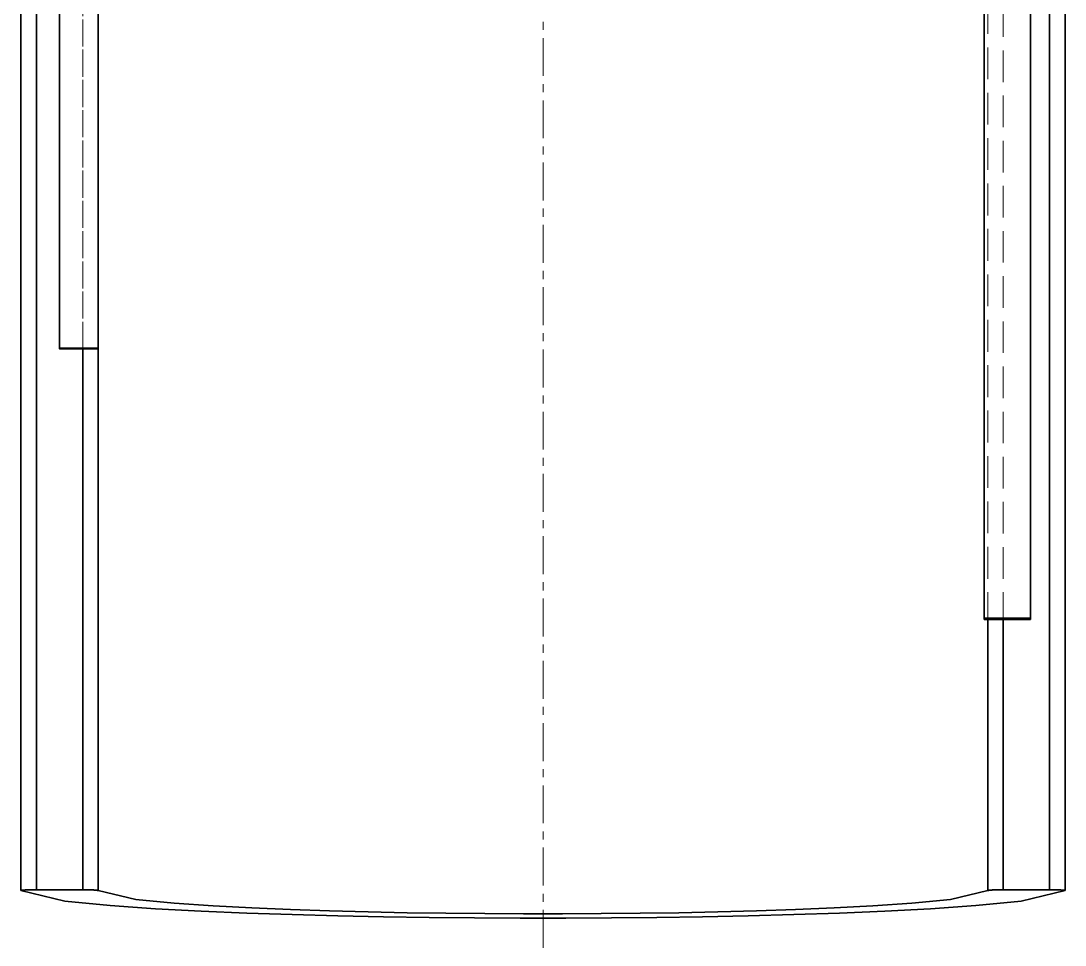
# Model space of a CAD drawing. Header units: millimetres. Extents: x 10 to 410, y 10 to 287.
# Drawn here: x 68.36 to 87.64, y 193.5 to 210.57 of the extents above; entities that cross this region are included whole.
import ezdxf

# ---------------------------------------------------------------- set-up
doc = ezdxf.new("R2010")
doc.units = ezdxf.units.MM
doc.linetypes.add('CENTER', pattern=[1.15, 0.7, -0.15, 0.15, -0.15])
doc.linetypes.add('DASHED', pattern=[0.75, 0.5, -0.25])
for name, color, linetype, lineweight in [('CENTER', 4, 'CENTER', 13), ('HIDDEN', 8, 'DASHED', 18), ('VISIBLE', 7, 'CONTINUOUS', 35)]:
    doc.layers.add(name, color=color, linetype=linetype, lineweight=lineweight)

msp = doc.modelspace()

# ---------------------------------------------------------------- linework, layer by layer
at = {"layer": 'CENTER'}
msp.add_line((78, 190), (78, 273), dxfattribs=at)
at = {"layer": 'HIDDEN'}
for points in [[(86.145, 199.516), (86.145, 200.358), (86.145, 201.199), (86.145, 202.041), (86.145, 202.882), (86.145, 203.724), (86.145, 204.565), (86.145, 205.407), (86.145, 206.248), (86.145, 207.09), (86.145, 207.931), (86.145, 208.773), (86.145, 209.614), (86.145, 210.456), (86.145, 211.297), (86.145, 212.139), (86.145, 212.98), (86.145, 213.822), (86.145, 214.663), (86.145, 215.505), (86.145, 216.346), (86.145, 217.188), (86.145, 218.029), (86.145, 218.871)], [(86.212, 199.516), (86.212, 200.355), (86.212, 201.194), (86.212, 202.032), (86.212, 202.871), (86.212, 203.709), (86.212, 204.548), (86.212, 205.387), (86.212, 206.225), (86.212, 207.064), (86.212, 207.902), (86.212, 208.741), (86.212, 209.579), (86.212, 210.418), (86.212, 211.257), (86.212, 212.095), (86.212, 212.934), (86.212, 213.772), (86.212, 214.611), (86.212, 215.45), (86.212, 216.288), (86.212, 217.127), (86.212, 217.965), (86.212, 218.804)], [(86.498, 199.516), (86.498, 200.35), (86.498, 201.184), (86.498, 202.018), (86.498, 202.851), (86.498, 203.685), (86.498, 204.519), (86.498, 205.353), (86.498, 206.186), (86.498, 207.02), (86.498, 207.854), (86.498, 208.688), (86.498, 209.521), (86.498, 210.355), (86.498, 211.189), (86.498, 212.023), (86.498, 212.856), (86.498, 213.69), (86.498, 214.524), (86.498, 215.358), (86.498, 216.191), (86.498, 217.025), (86.498, 217.859), (86.498, 218.693)], [(87.003, 199.516), (87.003, 200.352), (87.003, 201.188), (87.003, 202.023), (87.003, 202.859), (87.003, 203.695), (87.003, 204.531), (87.003, 205.366), (87.003, 206.202), (87.003, 207.038), (87.003, 207.873), (87.003, 208.709), (87.003, 209.545), (87.003, 210.38), (87.003, 211.216), (87.003, 212.052), (87.003, 212.888), (87.003, 213.723), (87.003, 214.559), (87.003, 215.395), (87.003, 216.23), (87.003, 217.066), (87.003, 217.902), (87.003, 218.737)], [(69.502, 204.51), (69.502, 205.069), (69.502, 205.627), (69.502, 206.186), (69.502, 206.744), (69.502, 207.302), (69.502, 207.861), (69.502, 208.419), (69.502, 208.977), (69.502, 209.536), (69.502, 210.094), (69.502, 210.652), (69.502, 211.211), (69.502, 211.769), (69.502, 212.327), (69.502, 212.886), (69.502, 213.444), (69.502, 214.002), (69.502, 214.561), (69.502, 215.119), (69.502, 215.677), (69.502, 216.236), (69.502, 216.794), (69.502, 217.352)], [(69.783, 204.51), (69.783, 205.069), (69.783, 205.627), (69.783, 206.186), (69.783, 206.744), (69.783, 207.302), (69.783, 207.861), (69.783, 208.419), (69.783, 208.977), (69.783, 209.536), (69.783, 210.094), (69.783, 210.652), (69.783, 211.211), (69.783, 211.769), (69.783, 212.327), (69.783, 212.886), (69.783, 213.444), (69.783, 214.002), (69.783, 214.561), (69.783, 215.119), (69.783, 215.677), (69.783, 216.236), (69.783, 216.794), (69.783, 217.352)], [(68.359, 194.506), (68.359, 194.507), (68.359, 194.507), (68.359, 194.507), (68.359, 194.507), (68.359, 194.507), (68.359, 194.507), (68.359, 194.507), (68.359, 194.507), (68.359, 194.507), (68.359, 194.507), (68.359, 194.507), (68.359, 194.507), (68.359, 194.507), (68.359, 194.507), (68.359, 194.507), (68.359, 194.507), (68.359, 194.507), (68.359, 194.507), (68.359, 194.507), (68.359, 194.507), (68.359, 194.507), (68.359, 194.507), (68.359, 194.507)], [(87.641, 194.506), (87.641, 194.506), (87.641, 194.506), (87.641, 194.507), (87.641, 194.507), (87.641, 194.507), (87.641, 194.507), (87.641, 194.507), (87.641, 194.507), (87.641, 194.507), (87.641, 194.507), (87.641, 194.507), (87.641, 194.507), (87.641, 194.507), (87.641, 194.507), (87.641, 194.507), (87.641, 194.507), (87.641, 194.507), (87.641, 194.507), (87.641, 194.507), (87.641, 194.507), (87.641, 194.507), (87.641, 194.507), (87.641, 194.507)]]:
    msp.add_lwpolyline(points, dxfattribs=at)
at = {"layer": 'VISIBLE'}
for points in [[(68.359, 194.507), (68.359, 197.919), (68.359, 201.331), (68.359, 204.743), (68.359, 208.155), (68.359, 211.567), (68.359, 214.979), (68.359, 218.391), (68.359, 221.803), (68.359, 225.216), (68.359, 228.628), (68.359, 232.04), (68.359, 235.452), (68.359, 238.864), (68.359, 242.276), (68.359, 245.688), (68.359, 249.1), (68.359, 252.512), (68.359, 255.924), (68.359, 259.336), (68.359, 262.748), (68.359, 266.16), (68.359, 269.572), (68.359, 272.985)], [(68.359, 194.507), (68.359, 197.919), (68.359, 201.331), (68.359, 204.743), (68.359, 208.156), (68.359, 211.568), (68.359, 214.98), (68.359, 218.392), (68.359, 221.804), (68.359, 225.216), (68.359, 228.628), (68.359, 232.04), (68.359, 235.452), (68.359, 238.864), (68.359, 242.276), (68.359, 245.688), (68.359, 249.1), (68.359, 252.512), (68.359, 255.924), (68.359, 259.336), (68.359, 262.748), (68.359, 266.16), (68.359, 269.572), (68.359, 272.984)], [(87.641, 194.507), (87.641, 197.919), (87.641, 201.331), (87.641, 204.743), (87.641, 208.155), (87.641, 211.567), (87.641, 214.98), (87.641, 218.392), (87.641, 221.804), (87.641, 225.216), (87.641, 228.628), (87.641, 232.04), (87.641, 235.452), (87.641, 238.864), (87.641, 242.276), (87.641, 245.688), (87.641, 249.1), (87.641, 252.512), (87.641, 255.924), (87.641, 259.336), (87.641, 262.748), (87.641, 266.16), (87.641, 269.572), (87.641, 272.984)], [(87.641, 194.507), (87.641, 197.919), (87.641, 201.331), (87.641, 204.743), (87.641, 208.155), (87.641, 211.567), (87.641, 214.979), (87.641, 218.391), (87.641, 221.803), (87.641, 225.215), (87.641, 228.628), (87.641, 232.04), (87.641, 235.452), (87.641, 238.864), (87.641, 242.276), (87.641, 245.688), (87.641, 249.1), (87.641, 252.512), (87.641, 255.924), (87.641, 259.336), (87.641, 262.748), (87.641, 266.16), (87.641, 269.572), (87.641, 272.984)], [(86.145, 199.538), (86.145, 202.515), (86.145, 205.493), (86.145, 208.471), (86.145, 211.449), (86.145, 214.427), (86.145, 217.405), (86.145, 220.382), (86.145, 223.36), (86.145, 226.338), (86.145, 229.316), (86.145, 232.294), (86.145, 235.271), (86.145, 238.249), (86.145, 241.227), (86.145, 244.205), (86.145, 247.183), (86.145, 250.16), (86.145, 253.138), (86.145, 256.116), (86.145, 259.094), (86.145, 262.072), (86.145, 265.049), (86.145, 268.027)], [(87.003, 199.538), (87.003, 202.515), (87.003, 205.493), (87.003, 208.471), (87.003, 211.449), (87.003, 214.427), (87.003, 217.405), (87.003, 220.382), (87.003, 223.36), (87.003, 226.338), (87.003, 229.316), (87.003, 232.294), (87.003, 235.271), (87.003, 238.249), (87.003, 241.227), (87.003, 244.205), (87.003, 247.183), (87.003, 250.16), (87.003, 253.138), (87.003, 256.116), (87.003, 259.094), (87.003, 262.072), (87.003, 265.049), (87.003, 268.027)], [(68.645, 194.522), (68.645, 195.588), (68.645, 196.653), (68.645, 197.718), (68.645, 198.784), (68.645, 199.849), (68.645, 200.914), (68.645, 201.979), (68.645, 203.045), (68.645, 204.11), (68.645, 205.175), (68.645, 206.241), (68.645, 207.306), (68.645, 208.371), (68.645, 209.436), (68.645, 210.502), (68.645, 211.567), (68.645, 212.632), (68.645, 213.697), (68.645, 214.763), (68.645, 215.828), (68.645, 216.893), (68.645, 217.959), (68.645, 219.024)], [(87.355, 194.522), (87.355, 195.588), (87.355, 196.653), (87.355, 197.718), (87.355, 198.783), (87.355, 199.849), (87.355, 200.914), (87.355, 201.979), (87.355, 203.045), (87.355, 204.11), (87.355, 205.175), (87.355, 206.24), (87.355, 207.306), (87.355, 208.371), (87.355, 209.436), (87.355, 210.502), (87.355, 211.567), (87.355, 212.632), (87.355, 213.697), (87.355, 214.763), (87.355, 215.828), (87.355, 216.893), (87.355, 217.959), (87.355, 219.024)], [(69.788, 194.507), (69.788, 195.564), (69.788, 196.62), (69.788, 197.677), (69.788, 198.733), (69.788, 199.789), (69.788, 200.846), (69.788, 201.902), (69.788, 202.958), (69.788, 204.015), (69.788, 205.071), (69.788, 206.128), (69.788, 207.184), (69.788, 208.24), (69.788, 209.297), (69.788, 210.353), (69.788, 211.409), (69.788, 212.466), (69.788, 213.522), (69.788, 214.578), (69.788, 215.635), (69.788, 216.691), (69.788, 217.748), (69.788, 218.804)], [(69.069, 204.524), (69.069, 205.082), (69.069, 205.641), (69.069, 206.199), (69.069, 206.757), (69.069, 207.316), (69.069, 207.874), (69.069, 208.432), (69.069, 208.991), (69.069, 209.549), (69.069, 210.107), (69.069, 210.666), (69.069, 211.224), (69.069, 211.782), (69.069, 212.341), (69.069, 212.899), (69.069, 213.457), (69.069, 214.016), (69.069, 214.574), (69.069, 215.132), (69.069, 215.691), (69.069, 216.249), (69.069, 216.807), (69.069, 217.366)], [(69.069, 204.51), (69.069, 205.069), (69.069, 205.627), (69.069, 206.186), (69.069, 206.744), (69.069, 207.302), (69.069, 207.861), (69.069, 208.419), (69.069, 208.977), (69.069, 209.536), (69.069, 210.094), (69.069, 210.652), (69.069, 211.211), (69.069, 211.769), (69.069, 212.327), (69.069, 212.886), (69.069, 213.444), (69.069, 214.002), (69.069, 214.561), (69.069, 215.119), (69.069, 215.677), (69.069, 216.236), (69.069, 216.794), (69.069, 217.352)], [(69.783, 204.524), (69.783, 205.082), (69.783, 205.641), (69.783, 206.199), (69.783, 206.757), (69.783, 207.316), (69.783, 207.874), (69.783, 208.432), (69.783, 208.991), (69.783, 209.549), (69.783, 210.107), (69.783, 210.666), (69.783, 211.224), (69.783, 211.782), (69.783, 212.341), (69.783, 212.899), (69.783, 213.457), (69.783, 214.016), (69.783, 214.574), (69.783, 215.132), (69.783, 215.691), (69.783, 216.249), (69.783, 216.807), (69.783, 217.366)], [(69.069, 204.524), (69.069, 204.523), (69.069, 204.523), (69.069, 204.522), (69.069, 204.522), (69.069, 204.521), (69.069, 204.521), (69.069, 204.52), (69.069, 204.519), (69.069, 204.519), (69.069, 204.518), (69.069, 204.518), (69.069, 204.517), (69.069, 204.516), (69.069, 204.516), (69.069, 204.515), (69.069, 204.515), (69.069, 204.514), (69.069, 204.513), (69.069, 204.513), (69.069, 204.512), (69.069, 204.512), (69.069, 204.511), (69.069, 204.51)], [(69.069, 204.524), (69.1, 204.524), (69.131, 204.524), (69.162, 204.524), (69.193, 204.524), (69.224, 204.524), (69.255, 204.524), (69.286, 204.524), (69.318, 204.524), (69.349, 204.524), (69.38, 204.524), (69.411, 204.524), (69.442, 204.524), (69.473, 204.524), (69.504, 204.524), (69.535, 204.524), (69.566, 204.524), (69.597, 204.524), (69.628, 204.524), (69.659, 204.524), (69.69, 204.524), (69.721, 204.524), (69.752, 204.524), (69.783, 204.524)], [(69.069, 204.51), (69.088, 204.51), (69.107, 204.51), (69.126, 204.51), (69.144, 204.51), (69.163, 204.51), (69.182, 204.51), (69.201, 204.51), (69.22, 204.51), (69.239, 204.51), (69.257, 204.51), (69.276, 204.51), (69.295, 204.51), (69.314, 204.51), (69.333, 204.51), (69.352, 204.51), (69.371, 204.51), (69.389, 204.51), (69.408, 204.51), (69.427, 204.51), (69.446, 204.51), (69.465, 204.51), (69.484, 204.51), (69.502, 204.51)], [(69.502, 204.51), (69.515, 204.51), (69.527, 204.51), (69.539, 204.51), (69.551, 204.51), (69.564, 204.51), (69.576, 204.51), (69.588, 204.51), (69.6, 204.51), (69.612, 204.51), (69.625, 204.51), (69.637, 204.51), (69.649, 204.51), (69.661, 204.51), (69.674, 204.51), (69.686, 204.51), (69.698, 204.51), (69.71, 204.51), (69.722, 204.51), (69.735, 204.51), (69.747, 204.51), (69.759, 204.51), (69.771, 204.51), (69.783, 204.51)], [(69.502, 194.522), (69.502, 194.957), (69.502, 195.391), (69.502, 195.825), (69.502, 196.259), (69.502, 196.694), (69.502, 197.128), (69.502, 197.562), (69.502, 197.997), (69.502, 198.431), (69.502, 198.865), (69.502, 199.299), (69.502, 199.734), (69.502, 200.168), (69.502, 200.602), (69.502, 201.036), (69.502, 201.471), (69.502, 201.905), (69.502, 202.339), (69.502, 202.773), (69.502, 203.208), (69.502, 203.642), (69.502, 204.076), (69.502, 204.51)], [(69.783, 204.524), (69.783, 204.523), (69.783, 204.523), (69.783, 204.522), (69.783, 204.522), (69.783, 204.521), (69.783, 204.521), (69.783, 204.52), (69.783, 204.519), (69.783, 204.519), (69.783, 204.518), (69.783, 204.518), (69.783, 204.517), (69.783, 204.516), (69.783, 204.516), (69.783, 204.515), (69.783, 204.515), (69.783, 204.514), (69.783, 204.513), (69.783, 204.513), (69.783, 204.512), (69.783, 204.512), (69.783, 204.511), (69.783, 204.51)], [(86.145, 199.538), (86.145, 199.537), (86.145, 199.536), (86.145, 199.535), (86.145, 199.534), (86.145, 199.533), (86.145, 199.532), (86.145, 199.531), (86.145, 199.53), (86.145, 199.529), (86.145, 199.528), (86.145, 199.528), (86.145, 199.527), (86.145, 199.526), (86.145, 199.525), (86.145, 199.524), (86.145, 199.523), (86.145, 199.522), (86.145, 199.521), (86.145, 199.52), (86.145, 199.519), (86.145, 199.518), (86.145, 199.517), (86.145, 199.516)], [(86.145, 199.538), (86.182, 199.538), (86.22, 199.538), (86.257, 199.538), (86.294, 199.538), (86.332, 199.538), (86.369, 199.538), (86.406, 199.538), (86.443, 199.538), (86.481, 199.538), (86.518, 199.538), (86.555, 199.538), (86.592, 199.538), (86.63, 199.538), (86.667, 199.538), (86.704, 199.538), (86.742, 199.538), (86.779, 199.538), (86.816, 199.538), (86.853, 199.538), (86.891, 199.538), (86.928, 199.538), (86.965, 199.538), (87.003, 199.538)], [(86.145, 199.516), (86.16, 199.516), (86.176, 199.516), (86.191, 199.516), (86.206, 199.516), (86.222, 199.516), (86.237, 199.516), (86.252, 199.516), (86.268, 199.516), (86.283, 199.516), (86.298, 199.516), (86.314, 199.516), (86.329, 199.516), (86.344, 199.516), (86.36, 199.516), (86.375, 199.516), (86.39, 199.516), (86.406, 199.516), (86.421, 199.516), (86.436, 199.516), (86.452, 199.516), (86.467, 199.516), (86.482, 199.516), (86.498, 199.516)], [(86.212, 194.507), (86.212, 194.725), (86.212, 194.943), (86.212, 195.161), (86.212, 195.379), (86.212, 195.596), (86.212, 195.814), (86.212, 196.032), (86.212, 196.25), (86.212, 196.467), (86.212, 196.685), (86.212, 196.903), (86.212, 197.121), (86.212, 197.339), (86.212, 197.556), (86.212, 197.774), (86.212, 197.992), (86.212, 198.21), (86.212, 198.427), (86.212, 198.645), (86.212, 198.863), (86.212, 199.081), (86.212, 199.299), (86.212, 199.516)], [(86.498, 199.516), (86.52, 199.516), (86.541, 199.516), (86.563, 199.516), (86.585, 199.516), (86.607, 199.516), (86.629, 199.516), (86.651, 199.516), (86.673, 199.516), (86.695, 199.516), (86.717, 199.516), (86.739, 199.516), (86.761, 199.516), (86.783, 199.516), (86.805, 199.516), (86.827, 199.516), (86.849, 199.516), (86.871, 199.516), (86.893, 199.516), (86.915, 199.516), (86.937, 199.516), (86.959, 199.516), (86.981, 199.516), (87.003, 199.516)], [(86.498, 194.522), (86.498, 194.739), (86.498, 194.957), (86.498, 195.174), (86.498, 195.391), (86.498, 195.608), (86.498, 195.825), (86.498, 196.042), (86.498, 196.259), (86.498, 196.477), (86.498, 196.694), (86.498, 196.911), (86.498, 197.128), (86.498, 197.345), (86.498, 197.562), (86.498, 197.779), (86.498, 197.996), (86.498, 198.214), (86.498, 198.431), (86.498, 198.648), (86.498, 198.865), (86.498, 199.082), (86.498, 199.299), (86.498, 199.516)], [(87.003, 199.538), (87.003, 199.537), (87.003, 199.536), (87.003, 199.535), (87.003, 199.534), (87.003, 199.533), (87.003, 199.532), (87.003, 199.531), (87.003, 199.53), (87.003, 199.529), (87.003, 199.528), (87.003, 199.528), (87.003, 199.527), (87.003, 199.526), (87.003, 199.525), (87.003, 199.524), (87.003, 199.523), (87.003, 199.522), (87.003, 199.521), (87.003, 199.52), (87.003, 199.519), (87.003, 199.518), (87.003, 199.517), (87.003, 199.516)], [(68.359, 194.507), (68.37, 194.511), (68.383, 194.513), (68.395, 194.514), (68.407, 194.516), (68.42, 194.517), (68.432, 194.517), (68.445, 194.518), (68.457, 194.519), (68.47, 194.519), (68.482, 194.52), (68.495, 194.52), (68.507, 194.521), (68.52, 194.521), (68.532, 194.521), (68.545, 194.521), (68.557, 194.522), (68.57, 194.522), (68.582, 194.522), (68.595, 194.522), (68.607, 194.522), (68.62, 194.522), (68.632, 194.522), (68.645, 194.522)], [(68.359, 194.506), (68.359, 194.506), (68.359, 194.507), (68.359, 194.507), (68.359, 194.507), (68.359, 194.507), (68.359, 194.507), (68.359, 194.507), (68.359, 194.507), (68.359, 194.507), (68.359, 194.507), (68.359, 194.507), (68.359, 194.507), (68.359, 194.507), (68.359, 194.507), (68.359, 194.507), (68.359, 194.507), (68.359, 194.507), (68.359, 194.507), (68.359, 194.507), (68.359, 194.507), (68.359, 194.507), (68.359, 194.507), (68.359, 194.507)], [(87.641, 194.506), (86.832, 194.312), (85.994, 194.23), (85.154, 194.172), (84.313, 194.127), (83.472, 194.092), (82.63, 194.064), (81.789, 194.042), (80.947, 194.024), (80.105, 194.012), (79.263, 194.004), (78.421, 194), (77.579, 194), (76.737, 194.004), (75.895, 194.012), (75.054, 194.024), (74.212, 194.042), (73.37, 194.064), (72.529, 194.092), (71.687, 194.127), (70.847, 194.172), (70.007, 194.23), (69.169, 194.312), (68.359, 194.506)], [(68.645, 194.522), (68.682, 194.522), (68.719, 194.522), (68.757, 194.522), (68.794, 194.522), (68.831, 194.522), (68.868, 194.522), (68.906, 194.522), (68.943, 194.522), (68.98, 194.522), (69.018, 194.522), (69.055, 194.522), (69.092, 194.522), (69.13, 194.522), (69.167, 194.522), (69.204, 194.522), (69.241, 194.522), (69.279, 194.522), (69.316, 194.522), (69.353, 194.522), (69.391, 194.522), (69.428, 194.522), (69.465, 194.522), (69.502, 194.522)], [(69.502, 194.522), (69.515, 194.522), (69.527, 194.522), (69.54, 194.522), (69.552, 194.522), (69.565, 194.522), (69.577, 194.522), (69.59, 194.522), (69.602, 194.521), (69.615, 194.521), (69.627, 194.521), (69.64, 194.521), (69.652, 194.52), (69.665, 194.52), (69.677, 194.519), (69.689, 194.519), (69.702, 194.518), (69.714, 194.517), (69.727, 194.517), (69.739, 194.516), (69.752, 194.515), (69.764, 194.513), (69.776, 194.511), (69.788, 194.507)], [(86.212, 194.507), (85.522, 194.343), (84.808, 194.273), (84.093, 194.224), (83.377, 194.186), (82.66, 194.156), (81.944, 194.132), (81.227, 194.113), (80.51, 194.098), (79.793, 194.088), (79.076, 194.081), (78.359, 194.077), (77.642, 194.077), (76.925, 194.081), (76.208, 194.088), (75.491, 194.098), (74.774, 194.113), (74.057, 194.132), (73.34, 194.156), (72.624, 194.186), (71.908, 194.224), (71.192, 194.273), (70.479, 194.343), (69.788, 194.507)], [(86.498, 194.522), (86.485, 194.522), (86.473, 194.522), (86.46, 194.522), (86.448, 194.522), (86.435, 194.522), (86.423, 194.522), (86.41, 194.522), (86.398, 194.521), (86.385, 194.521), (86.373, 194.521), (86.36, 194.52), (86.348, 194.52), (86.335, 194.52), (86.323, 194.519), (86.311, 194.519), (86.298, 194.518), (86.286, 194.517), (86.273, 194.516), (86.261, 194.516), (86.248, 194.514), (86.236, 194.513), (86.224, 194.511), (86.212, 194.507)], [(86.498, 194.522), (86.535, 194.522), (86.572, 194.522), (86.609, 194.522), (86.647, 194.522), (86.684, 194.522), (86.721, 194.522), (86.759, 194.522), (86.796, 194.522), (86.833, 194.522), (86.871, 194.522), (86.908, 194.522), (86.945, 194.522), (86.982, 194.522), (87.02, 194.522), (87.057, 194.522), (87.094, 194.522), (87.132, 194.522), (87.169, 194.522), (87.206, 194.522), (87.243, 194.522), (87.281, 194.522), (87.318, 194.522), (87.355, 194.522)], [(87.641, 194.507), (87.63, 194.511), (87.617, 194.513), (87.605, 194.514), (87.593, 194.516), (87.58, 194.516), (87.568, 194.517), (87.555, 194.518), (87.543, 194.519), (87.53, 194.519), (87.518, 194.52), (87.505, 194.52), (87.493, 194.52), (87.48, 194.521), (87.468, 194.521), (87.455, 194.521), (87.443, 194.522), (87.43, 194.522), (87.418, 194.522), (87.405, 194.522), (87.393, 194.522), (87.38, 194.522), (87.368, 194.522), (87.355, 194.522)], [(87.641, 194.506), (87.641, 194.506), (87.641, 194.506), (87.641, 194.506), (87.641, 194.506), (87.641, 194.506), (87.641, 194.507), (87.641, 194.507), (87.641, 194.507), (87.641, 194.507), (87.641, 194.507), (87.641, 194.507), (87.641, 194.507), (87.641, 194.507), (87.641, 194.507), (87.641, 194.507), (87.641, 194.507), (87.641, 194.507), (87.641, 194.507), (87.641, 194.507), (87.641, 194.507), (87.641, 194.507), (87.641, 194.507), (87.641, 194.507)]]:
    msp.add_lwpolyline(points, dxfattribs=at)

doc.saveas('drawing.dxf')
